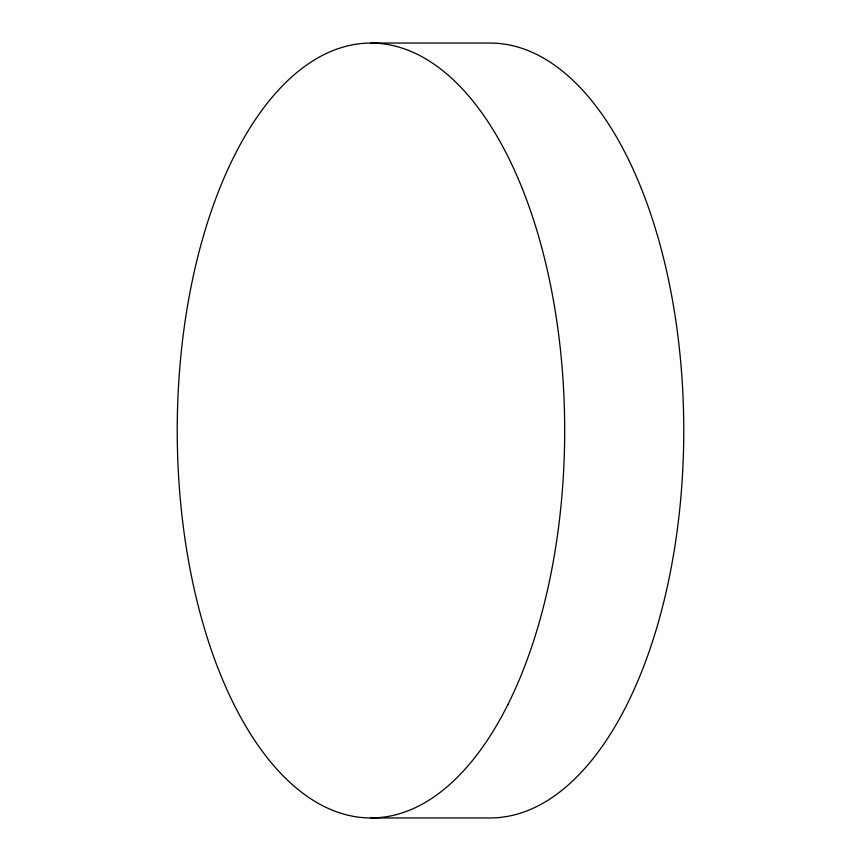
<?xml version="1.0" encoding="UTF-8"?>
<svg xmlns="http://www.w3.org/2000/svg" width="861" height="861" viewBox="0 0 861 861"><rect width="100%" height="100%" fill="white"/><g stroke="black" fill="none" stroke-linecap="round" stroke-linejoin="round"><path stroke-width="1.29" d="M370.962 43.05L490.038 43.05A387.45 193.725 90 0 1 683.763 430.5A387.45 193.725 90 0 1 490.038 817.95L370.962 817.95M507.947 704.47A387.45 193.725 -90 0 0 421.094 56.256A387.45 193.725 -90 0 0 183.834 530.774A387.45 193.725 -90 0 0 507.947 704.47"/></g></svg>
